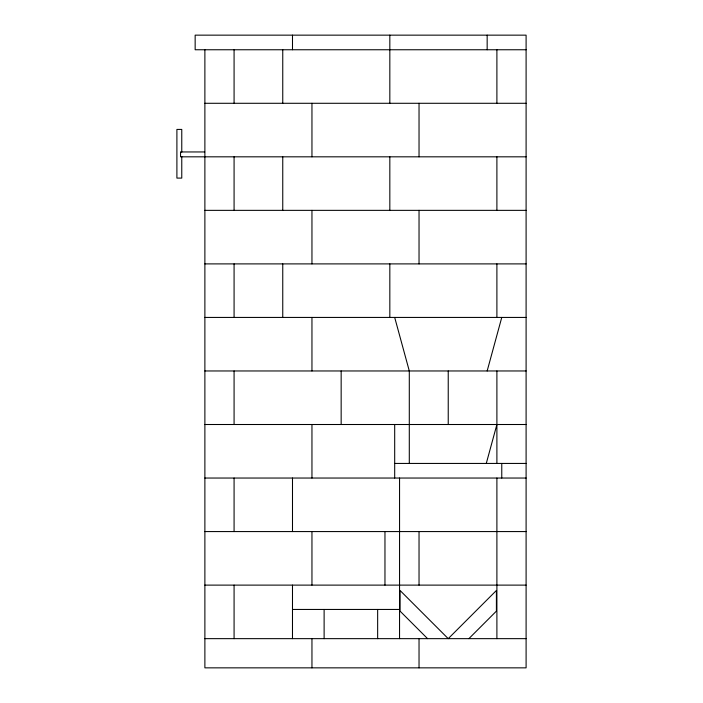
<?xml version="1.0" encoding="UTF-8"?>
<svg xmlns="http://www.w3.org/2000/svg" width="703" height="703" viewBox="0 0 703 703"><rect width="100%" height="100%" fill="white"/><g stroke="black" fill="none" stroke-linecap="round" stroke-linejoin="round"><path stroke-width="1.05" d="M487.161 370.964L501.766 317.431M486.309 463.347L496.898 424.507M468.875 638.649L496.406 611.118L496.406 590.467L448.233 638.649L400.051 590.467L400.051 611.118L427.582 638.649M526.099 49.755L195.153 49.755L195.153 35.15L526.099 35.15L526.099 667.85L204.881 667.85L204.881 49.755M204.881 103.288L526.099 103.288M180.548 151.953L204.687 151.953M180.548 156.822L204.687 156.822M204.881 156.822L526.099 156.822M204.881 210.355L526.099 210.355M204.881 263.897L526.099 263.897M204.881 317.431L526.099 317.431M204.881 370.964L526.099 370.964M204.881 424.507L526.099 424.507M394.691 463.435L526.099 463.435M204.881 478.04L526.099 478.04M204.881 531.573L526.099 531.573M204.881 585.116L526.099 585.116M292.483 609.448L399.559 609.448M204.881 638.649L526.099 638.649M394.691 317.431L409.295 370.964L409.295 463.435M501.766 463.435L501.766 478.04M496.898 49.755L496.898 103.288M496.898 156.822L496.898 210.355M496.898 263.897L496.898 317.431M496.898 370.964L496.898 463.435M496.898 478.04L496.898 638.649M487.161 35.15L487.161 49.755M448.233 370.964L448.233 424.507M419.032 103.288L419.032 156.822M419.032 210.355L419.032 263.897M419.032 531.573L419.032 585.116M419.032 638.649L419.032 667.85M399.559 478.04L399.55 638.649M394.691 424.507L394.691 478.04M389.831 35.15L389.831 103.288M389.831 156.822L389.831 210.355M389.831 263.897L389.831 317.431M384.963 531.573L384.963 585.116M377.652 609.448L377.652 638.649M341.157 370.964L341.157 424.507M324.118 609.448L324.118 638.649M311.956 103.288L311.956 156.822M311.956 210.355L311.956 263.897M311.956 317.431L311.956 370.964M311.956 424.507L311.956 478.04M311.956 531.573L311.956 585.116M311.956 638.649L311.956 667.85M292.492 35.15L292.492 49.755M292.492 478.04L292.492 531.573M292.492 585.116L292.483 638.649M282.755 49.755L282.755 103.288M282.755 156.822L282.755 210.355M282.755 263.897L282.755 317.431M234.081 49.755L234.081 103.288M234.081 156.822L234.081 210.355M234.081 263.897L234.081 317.431M234.081 370.964L234.081 424.507M234.081 478.04L234.081 531.573M234.081 585.116L234.081 638.649M181.769 152.138L181.769 129.422L176.901 129.422L176.901 178.096L181.769 178.096L181.769 156.461M180.548 152.279L180.548 156.497"/></g></svg>
